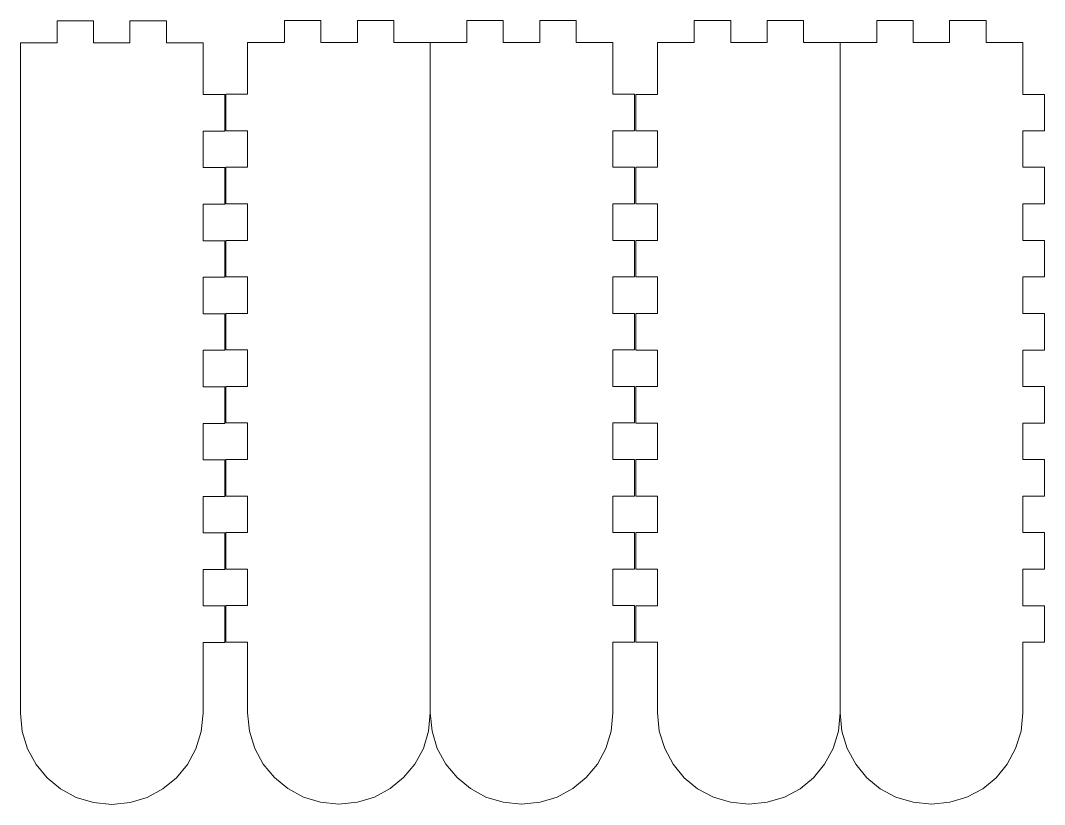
# Model space of a CAD drawing. Header units: millimetres. Extents: x -2181 to -135, y -809 to 517.
# Drawn here: x -2039.4 to -1897.8, y 408.4 to 516.8 of the extents above; entities that cross this region are included whole.
import ezdxf

# ---------------------------------------------------------------- set-up
doc = ezdxf.new("R2010")
doc.units = ezdxf.units.MM
doc.header["$MEASUREMENT"] = 0
doc.layers.add('layer 1', color=7, linetype='Continuous')

msp = doc.modelspace()

# ---------------------------------------------------------------- linework, layer by layer
at = {"layer": 'layer 1', "color": 250, "lineweight": 18}
for points, knots in [([(-2039.3753, 513.7068), (-2039.3753, 513.7068), (-2034.3252, 513.7068), (-2034.3252, 513.7068), (-2034.3252, 513.7068), (-2034.3252, 513.7068), (-2034.3252, 516.7568), (-2034.3252, 516.7568), (-2034.3252, 516.7568), (-2034.3252, 516.7568), (-2029.3004, 516.7568), (-2029.3004, 516.7568), (-2029.3004, 516.7568), (-2029.3004, 516.7568), (-2029.3004, 513.7068), (-2029.3004, 513.7068), (-2029.3004, 513.7068), (-2029.3004, 513.7068), (-2024.2504, 513.7068), (-2024.2504, 513.7068), (-2024.2504, 513.7068), (-2024.2504, 513.7068), (-2024.2504, 516.7568), (-2024.2504, 516.7568), (-2024.2504, 516.7568), (-2024.2504, 516.7568), (-2019.2004, 516.7568), (-2019.2004, 516.7568), (-2019.2004, 516.7568), (-2019.2004, 516.7568), (-2019.2004, 513.7068), (-2019.2004, 513.7068), (-2019.2004, 513.7068), (-2019.2004, 513.7068), (-2014.1254, 513.7068), (-2014.1254, 513.7068), (-2014.1254, 513.7068), (-2014.1254, 513.7068), (-2014.1254, 506.5568), (-2014.1254, 506.5568), (-2014.1254, 506.5568), (-2014.1254, 506.5568), (-2011.1253, 506.5568), (-2011.1253, 506.5568), (-2011.1253, 506.5568), (-2011.1253, 506.5568), (-2011.1253, 501.5069), (-2011.1253, 501.5069), (-2011.1253, 501.5069), (-2011.1253, 501.5069), (-2014.1254, 501.5069), (-2014.1254, 501.5069), (-2014.1254, 501.5069), (-2014.1254, 501.5069), (-2014.1254, 496.4819), (-2014.1254, 496.4819), (-2014.1254, 496.4819), (-2014.1254, 496.4819), (-2011.1253, 496.4819), (-2011.1253, 496.4819), (-2011.1253, 496.4819), (-2011.1253, 496.4819), (-2011.1253, 491.4068), (-2011.1253, 491.4068), (-2011.1253, 491.4068), (-2011.1253, 491.4068), (-2014.1254, 491.4068), (-2014.1254, 491.4068), (-2014.1254, 491.4068), (-2014.1254, 491.4068), (-2014.1254, 486.3569), (-2014.1254, 486.3569), (-2014.1254, 486.3569), (-2014.1254, 486.3569), (-2011.1253, 486.3569), (-2011.1253, 486.3569), (-2011.1253, 486.3569), (-2011.1253, 486.3569), (-2011.1253, 481.3068), (-2011.1253, 481.3068), (-2011.1253, 481.3068), (-2011.1253, 481.3068), (-2014.1254, 481.3068), (-2014.1254, 481.3068), (-2014.1254, 481.3068), (-2014.1254, 481.3068), (-2014.1254, 476.2569), (-2014.1254, 476.2569), (-2014.1254, 476.2569), (-2014.1254, 476.2569), (-2011.1253, 476.2569), (-2011.1253, 476.2569), (-2011.1253, 476.2569), (-2011.1253, 476.2569), (-2011.1253, 471.2069), (-2011.1253, 471.2069), (-2011.1253, 471.2069), (-2011.1253, 471.2069), (-2014.1254, 471.2069), (-2014.1254, 471.2069), (-2014.1254, 471.2069), (-2014.1254, 471.2069), (-2014.1254, 466.1568), (-2014.1254, 466.1568), (-2014.1254, 466.1568), (-2014.1254, 466.1568), (-2011.1253, 466.1568), (-2011.1253, 466.1568), (-2011.1253, 466.1568), (-2011.1253, 466.1568), (-2011.1253, 461.1069), (-2011.1253, 461.1069), (-2011.1253, 461.1069), (-2011.1253, 461.1069), (-2014.1254, 461.1069), (-2014.1254, 461.1069), (-2014.1254, 461.1069), (-2014.1254, 461.1069), (-2014.1254, 456.0568), (-2014.1254, 456.0568), (-2014.1254, 456.0568), (-2014.1254, 456.0568), (-2011.1253, 456.0568), (-2011.1253, 456.0568), (-2011.1253, 456.0568), (-2011.1253, 456.0568), (-2011.1253, 451.0069), (-2011.1253, 451.0069), (-2011.1253, 451.0069), (-2011.1253, 451.0069), (-2014.1254, 451.0069), (-2014.1254, 451.0069), (-2014.1254, 451.0069), (-2014.1254, 451.0069), (-2014.1254, 445.9569), (-2014.1254, 445.9569), (-2014.1254, 445.9569), (-2014.1254, 445.9569), (-2011.1253, 445.9569), (-2011.1253, 445.9569), (-2011.1253, 445.9569), (-2011.1253, 445.9569), (-2011.1253, 440.9068), (-2011.1253, 440.9068), (-2011.1253, 440.9068), (-2011.1253, 440.9068), (-2014.1254, 440.9068), (-2014.1254, 440.9068), (-2014.1254, 440.9068), (-2014.1254, 440.9068), (-2014.1254, 435.8569), (-2014.1254, 435.8569), (-2014.1254, 435.8569), (-2014.1254, 435.8569), (-2011.1253, 435.8569), (-2011.1253, 435.8569), (-2011.1253, 435.8569), (-2011.1253, 435.8569), (-2011.1253, 430.8068), (-2011.1253, 430.8068), (-2011.1253, 430.8068), (-2011.1253, 430.8068), (-2014.1254, 430.8068), (-2014.1254, 430.8068), (-2014.1254, 430.8068), (-2014.1254, 430.8068), (-2014.1254, 421.0319), (-2014.1254, 421.0319), (-2014.1254, 421.0319), (-2014.1254, 421.0319), (-2014.3752, 418.5069), (-2014.3752, 418.5069), (-2014.3752, 418.5069), (-2014.3752, 418.5069), (-2015.1254, 416.1068), (-2015.1254, 416.1068), (-2015.1254, 416.1068), (-2015.1254, 416.1068), (-2016.2754, 413.9568), (-2016.2754, 413.9568), (-2016.2754, 413.9568), (-2016.2754, 413.9568), (-2017.8254, 412.0819), (-2017.8254, 412.0819), (-2017.8254, 412.0819), (-2017.8254, 412.0819), (-2019.6754, 410.5568), (-2019.6754, 410.5568), (-2019.6754, 410.5568), (-2019.6754, 410.5568), (-2021.8504, 409.3818), (-2021.8504, 409.3818), (-2021.8504, 409.3818), (-2021.8504, 409.3818), (-2024.2002, 408.6819), (-2024.2002, 408.6819), (-2024.2002, 408.6819), (-2024.2002, 408.6819), (-2026.7504, 408.4069), (-2026.7504, 408.4069), (-2026.7504, 408.4069), (-2026.7504, 408.4069), (-2029.3004, 408.6819), (-2029.3004, 408.6819), (-2029.3004, 408.6819), (-2029.3004, 408.6819), (-2031.6754, 409.3818), (-2031.6754, 409.3818), (-2031.6754, 409.3818), (-2031.6754, 409.3818), (-2033.8253, 410.5568), (-2033.8253, 410.5568), (-2033.8253, 410.5568), (-2033.8253, 410.5568), (-2035.6754, 412.0819), (-2035.6754, 412.0819), (-2035.6754, 412.0819), (-2035.6754, 412.0819), (-2037.2254, 413.9568), (-2037.2254, 413.9568), (-2037.2254, 413.9568), (-2037.2254, 413.9568), (-2038.4254, 416.1068), (-2038.4254, 416.1068), (-2038.4254, 416.1068), (-2038.4254, 416.1068), (-2039.1254, 418.5069), (-2039.1254, 418.5069), (-2039.1254, 418.5069), (-2039.1254, 418.5069), (-2039.3753, 421.0319), (-2039.3753, 421.0319), (-2039.3753, 421.0319), (-2039.3753, 421.0319), (-2039.3753, 513.7068), (-2039.3753, 513.7068)], [0, 0, 0, 0, 0.01666667, 0.01666667, 0.01666667, 0.01666667, 0.03333333, 0.03333333, 0.03333333, 0.03333333, 0.05, 0.05, 0.05, 0.05, 0.06666667, 0.06666667, 0.06666667, 0.06666667, 0.08333333, 0.08333333, 0.08333333, 0.08333333, 0.1, 0.1, 0.1, 0.1, 0.11666667, 0.11666667, 0.11666667, 0.11666667, 0.13333333, 0.13333333, 0.13333333, 0.13333333, 0.15, 0.15, 0.15, 0.15, 0.16666667, 0.16666667, 0.16666667, 0.16666667, 0.18333333, 0.18333333, 0.18333333, 0.18333333, 0.2, 0.2, 0.2, 0.2, 0.21666667, 0.21666667, 0.21666667, 0.21666667, 0.23333333, 0.23333333, 0.23333333, 0.23333333, 0.25, 0.25, 0.25, 0.25, 0.26666667, 0.26666667, 0.26666667, 0.26666667, 0.28333333, 0.28333333, 0.28333333, 0.28333333, 0.3, 0.3, 0.3, 0.3, 0.31666667, 0.31666667, 0.31666667, 0.31666667, 0.33333333, 0.33333333, 0.33333333, 0.33333333, 0.35, 0.35, 0.35, 0.35, 0.36666667, 0.36666667, 0.36666667, 0.36666667, 0.38333333, 0.38333333, 0.38333333, 0.38333333, 0.4, 0.4, 0.4, 0.4, 0.41666667, 0.41666667, 0.41666667, 0.41666667, 0.43333333, 0.43333333, 0.43333333, 0.43333333, 0.45, 0.45, 0.45, 0.45, 0.46666667, 0.46666667, 0.46666667, 0.46666667, 0.48333333, 0.48333333, 0.48333333, 0.48333333, 0.5, 0.5, 0.5, 0.5, 0.51666667, 0.51666667, 0.51666667, 0.51666667, 0.53333333, 0.53333333, 0.53333333, 0.53333333, 0.55, 0.55, 0.55, 0.55, 0.56666667, 0.56666667, 0.56666667, 0.56666667, 0.58333333, 0.58333333, 0.58333333, 0.58333333, 0.6, 0.6, 0.6, 0.6, 0.61666667, 0.61666667, 0.61666667, 0.61666667, 0.63333333, 0.63333333, 0.63333333, 0.63333333, 0.65, 0.65, 0.65, 0.65, 0.66666667, 0.66666667, 0.66666667, 0.66666667, 0.68333333, 0.68333333, 0.68333333, 0.68333333, 0.7, 0.7, 0.7, 0.7, 0.71666667, 0.71666667, 0.71666667, 0.71666667, 0.73333333, 0.73333333, 0.73333333, 0.73333333, 0.75, 0.75, 0.75, 0.75, 0.76666667, 0.76666667, 0.76666667, 0.76666667, 0.78333333, 0.78333333, 0.78333333, 0.78333333, 0.8, 0.8, 0.8, 0.8, 0.81666667, 0.81666667, 0.81666667, 0.81666667, 0.83333333, 0.83333333, 0.83333333, 0.83333333, 0.85, 0.85, 0.85, 0.85, 0.86666667, 0.86666667, 0.86666667, 0.86666667, 0.88333333, 0.88333333, 0.88333333, 0.88333333, 0.9, 0.9, 0.9, 0.9, 0.91666667, 0.91666667, 0.91666667, 0.91666667, 0.93333333, 0.93333333, 0.93333333, 0.93333333, 0.95, 0.95, 0.95, 0.95, 0.96666667, 0.96666667, 0.96666667, 0.96666667, 1, 1, 1, 1]), ([(-1982.7263, 513.7565), (-1982.7263, 513.7565), (-1987.7764, 513.7565), (-1987.7764, 513.7565), (-1987.7764, 513.7565), (-1987.7764, 513.7565), (-1987.7764, 516.8066), (-1987.7764, 516.8066), (-1987.7764, 516.8066), (-1987.7764, 516.8066), (-1992.8013, 516.8066), (-1992.8013, 516.8066), (-1992.8013, 516.8066), (-1992.8013, 516.8066), (-1992.8013, 513.7565), (-1992.8013, 513.7565), (-1992.8013, 513.7565), (-1992.8013, 513.7565), (-1997.8512, 513.7565), (-1997.8512, 513.7565), (-1997.8512, 513.7565), (-1997.8512, 513.7565), (-1997.8512, 516.8066), (-1997.8512, 516.8066), (-1997.8512, 516.8066), (-1997.8512, 516.8066), (-2002.9013, 516.8066), (-2002.9013, 516.8066), (-2002.9013, 516.8066), (-2002.9013, 516.8066), (-2002.9013, 513.7565), (-2002.9013, 513.7565), (-2002.9013, 513.7565), (-2002.9013, 513.7565), (-2007.9762, 513.7565), (-2007.9762, 513.7565), (-2007.9762, 513.7565), (-2007.9762, 513.7565), (-2007.9762, 506.6065), (-2007.9762, 506.6065), (-2007.9762, 506.6065), (-2007.9762, 506.6065), (-2010.9763, 506.6065), (-2010.9763, 506.6065), (-2010.9763, 506.6065), (-2010.9763, 506.6065), (-2010.9763, 501.5566), (-2010.9763, 501.5566), (-2010.9763, 501.5566), (-2010.9763, 501.5566), (-2007.9762, 501.5566), (-2007.9762, 501.5566), (-2007.9762, 501.5566), (-2007.9762, 501.5566), (-2007.9762, 496.5316), (-2007.9762, 496.5316), (-2007.9762, 496.5316), (-2007.9762, 496.5316), (-2010.9763, 496.5316), (-2010.9763, 496.5316), (-2010.9763, 496.5316), (-2010.9763, 496.5316), (-2010.9763, 491.4565), (-2010.9763, 491.4565), (-2010.9763, 491.4565), (-2010.9763, 491.4565), (-2007.9762, 491.4565), (-2007.9762, 491.4565), (-2007.9762, 491.4565), (-2007.9762, 491.4565), (-2007.9762, 486.4066), (-2007.9762, 486.4066), (-2007.9762, 486.4066), (-2007.9762, 486.4066), (-2010.9763, 486.4066), (-2010.9763, 486.4066), (-2010.9763, 486.4066), (-2010.9763, 486.4066), (-2010.9763, 481.3565), (-2010.9763, 481.3565), (-2010.9763, 481.3565), (-2010.9763, 481.3565), (-2007.9762, 481.3565), (-2007.9762, 481.3565), (-2007.9762, 481.3565), (-2007.9762, 481.3565), (-2007.9762, 476.3066), (-2007.9762, 476.3066), (-2007.9762, 476.3066), (-2007.9762, 476.3066), (-2010.9763, 476.3066), (-2010.9763, 476.3066), (-2010.9763, 476.3066), (-2010.9763, 476.3066), (-2010.9763, 471.2566), (-2010.9763, 471.2566), (-2010.9763, 471.2566), (-2010.9763, 471.2566), (-2007.9762, 471.2566), (-2007.9762, 471.2566), (-2007.9762, 471.2566), (-2007.9762, 471.2566), (-2007.9762, 466.2065), (-2007.9762, 466.2065), (-2007.9762, 466.2065), (-2007.9762, 466.2065), (-2010.9763, 466.2065), (-2010.9763, 466.2065), (-2010.9763, 466.2065), (-2010.9763, 466.2065), (-2010.9763, 461.1566), (-2010.9763, 461.1566), (-2010.9763, 461.1566), (-2010.9763, 461.1566), (-2007.9762, 461.1566), (-2007.9762, 461.1566), (-2007.9762, 461.1566), (-2007.9762, 461.1566), (-2007.9762, 456.1066), (-2007.9762, 456.1066), (-2007.9762, 456.1066), (-2007.9762, 456.1066), (-2010.9763, 456.1066), (-2010.9763, 456.1066), (-2010.9763, 456.1066), (-2010.9763, 456.1066), (-2010.9763, 451.0566), (-2010.9763, 451.0566), (-2010.9763, 451.0566), (-2010.9763, 451.0566), (-2007.9762, 451.0566), (-2007.9762, 451.0566), (-2007.9762, 451.0566), (-2007.9762, 451.0566), (-2007.9762, 446.0066), (-2007.9762, 446.0066), (-2007.9762, 446.0066), (-2007.9762, 446.0066), (-2010.9763, 446.0066), (-2010.9763, 446.0066), (-2010.9763, 446.0066), (-2010.9763, 446.0066), (-2010.9763, 440.9565), (-2010.9763, 440.9565), (-2010.9763, 440.9565), (-2010.9763, 440.9565), (-2007.9762, 440.9565), (-2007.9762, 440.9565), (-2007.9762, 440.9565), (-2007.9762, 440.9565), (-2007.9762, 435.9066), (-2007.9762, 435.9066), (-2007.9762, 435.9066), (-2007.9762, 435.9066), (-2010.9763, 435.9066), (-2010.9763, 435.9066), (-2010.9763, 435.9066), (-2010.9763, 435.9066), (-2010.9763, 430.8566), (-2010.9763, 430.8566), (-2010.9763, 430.8566), (-2010.9763, 430.8566), (-2007.9762, 430.8566), (-2007.9762, 430.8566), (-2007.9762, 430.8566), (-2007.9762, 430.8566), (-2007.9762, 421.0816), (-2007.9762, 421.0816), (-2007.9762, 421.0816), (-2007.9762, 421.0816), (-2007.7264, 418.5566), (-2007.7264, 418.5566), (-2007.7264, 418.5566), (-2007.7264, 418.5566), (-2006.9763, 416.1565), (-2006.9763, 416.1565), (-2006.9763, 416.1565), (-2006.9763, 416.1565), (-2005.8262, 414.0065), (-2005.8262, 414.0065), (-2005.8262, 414.0065), (-2005.8262, 414.0065), (-2004.2762, 412.1316), (-2004.2762, 412.1316), (-2004.2762, 412.1316), (-2004.2762, 412.1316), (-2002.4262, 410.6065), (-2002.4262, 410.6065), (-2002.4262, 410.6065), (-2002.4262, 410.6065), (-2000.2513, 409.4315), (-2000.2513, 409.4315), (-2000.2513, 409.4315), (-2000.2513, 409.4315), (-1997.9014, 408.7316), (-1997.9014, 408.7316), (-1997.9014, 408.7316), (-1997.9014, 408.7316), (-1995.3512, 408.4566), (-1995.3512, 408.4566), (-1995.3512, 408.4566), (-1995.3512, 408.4566), (-1992.8013, 408.7316), (-1992.8013, 408.7316), (-1992.8013, 408.7316), (-1992.8013, 408.7316), (-1990.4263, 409.4315), (-1990.4263, 409.4315), (-1990.4263, 409.4315), (-1990.4263, 409.4315), (-1988.2764, 410.6065), (-1988.2764, 410.6065), (-1988.2764, 410.6065), (-1988.2764, 410.6065), (-1986.4262, 412.1316), (-1986.4262, 412.1316), (-1986.4262, 412.1316), (-1986.4262, 412.1316), (-1984.8762, 414.0065), (-1984.8762, 414.0065), (-1984.8762, 414.0065), (-1984.8762, 414.0065), (-1983.6762, 416.1565), (-1983.6762, 416.1565), (-1983.6762, 416.1565), (-1983.6762, 416.1565), (-1982.9763, 418.5566), (-1982.9763, 418.5566), (-1982.9763, 418.5566), (-1982.9763, 418.5566), (-1982.7263, 421.0816), (-1982.7263, 421.0816)], [0, 0, 0, 0, 0.01694915, 0.01694915, 0.01694915, 0.01694915, 0.03389831, 0.03389831, 0.03389831, 0.03389831, 0.05084746, 0.05084746, 0.05084746, 0.05084746, 0.06779661, 0.06779661, 0.06779661, 0.06779661, 0.08474576, 0.08474576, 0.08474576, 0.08474576, 0.10169492, 0.10169492, 0.10169492, 0.10169492, 0.11864407, 0.11864407, 0.11864407, 0.11864407, 0.13559322, 0.13559322, 0.13559322, 0.13559322, 0.15254237, 0.15254237, 0.15254237, 0.15254237, 0.16949153, 0.16949153, 0.16949153, 0.16949153, 0.18644068, 0.18644068, 0.18644068, 0.18644068, 0.20338983, 0.20338983, 0.20338983, 0.20338983, 0.22033898, 0.22033898, 0.22033898, 0.22033898, 0.23728814, 0.23728814, 0.23728814, 0.23728814, 0.25423729, 0.25423729, 0.25423729, 0.25423729, 0.27118644, 0.27118644, 0.27118644, 0.27118644, 0.28813559, 0.28813559, 0.28813559, 0.28813559, 0.30508475, 0.30508475, 0.30508475, 0.30508475, 0.3220339, 0.3220339, 0.3220339, 0.3220339, 0.33898305, 0.33898305, 0.33898305, 0.33898305, 0.3559322, 0.3559322, 0.3559322, 0.3559322, 0.37288136, 0.37288136, 0.37288136, 0.37288136, 0.38983051, 0.38983051, 0.38983051, 0.38983051, 0.40677966, 0.40677966, 0.40677966, 0.40677966, 0.42372881, 0.42372881, 0.42372881, 0.42372881, 0.44067797, 0.44067797, 0.44067797, 0.44067797, 0.45762712, 0.45762712, 0.45762712, 0.45762712, 0.47457627, 0.47457627, 0.47457627, 0.47457627, 0.49152542, 0.49152542, 0.49152542, 0.49152542, 0.50847458, 0.50847458, 0.50847458, 0.50847458, 0.52542373, 0.52542373, 0.52542373, 0.52542373, 0.54237288, 0.54237288, 0.54237288, 0.54237288, 0.55932203, 0.55932203, 0.55932203, 0.55932203, 0.57627119, 0.57627119, 0.57627119, 0.57627119, 0.59322034, 0.59322034, 0.59322034, 0.59322034, 0.61016949, 0.61016949, 0.61016949, 0.61016949, 0.62711864, 0.62711864, 0.62711864, 0.62711864, 0.6440678, 0.6440678, 0.6440678, 0.6440678, 0.66101695, 0.66101695, 0.66101695, 0.66101695, 0.6779661, 0.6779661, 0.6779661, 0.6779661, 0.69491525, 0.69491525, 0.69491525, 0.69491525, 0.71186441, 0.71186441, 0.71186441, 0.71186441, 0.72881356, 0.72881356, 0.72881356, 0.72881356, 0.74576271, 0.74576271, 0.74576271, 0.74576271, 0.76271186, 0.76271186, 0.76271186, 0.76271186, 0.77966102, 0.77966102, 0.77966102, 0.77966102, 0.79661017, 0.79661017, 0.79661017, 0.79661017, 0.81355932, 0.81355932, 0.81355932, 0.81355932, 0.83050847, 0.83050847, 0.83050847, 0.83050847, 0.84745763, 0.84745763, 0.84745763, 0.84745763, 0.86440678, 0.86440678, 0.86440678, 0.86440678, 0.88135593, 0.88135593, 0.88135593, 0.88135593, 0.89830508, 0.89830508, 0.89830508, 0.89830508, 0.91525424, 0.91525424, 0.91525424, 0.91525424, 0.93220339, 0.93220339, 0.93220339, 0.93220339, 0.94915254, 0.94915254, 0.94915254, 0.94915254, 0.96610169, 0.96610169, 0.96610169, 0.96610169, 1, 1, 1, 1]), ([(-1982.7263, 513.7565), (-1982.7263, 513.7565), (-1977.6763, 513.7565), (-1977.6763, 513.7565), (-1977.6763, 513.7565), (-1977.6763, 513.7565), (-1977.6763, 516.8066), (-1977.6763, 516.8066), (-1977.6763, 516.8066), (-1977.6763, 516.8066), (-1972.6514, 516.8066), (-1972.6514, 516.8066), (-1972.6514, 516.8066), (-1972.6514, 516.8066), (-1972.6514, 513.7565), (-1972.6514, 513.7565), (-1972.6514, 513.7565), (-1972.6514, 513.7565), (-1967.6014, 513.7565), (-1967.6014, 513.7565), (-1967.6014, 513.7565), (-1967.6014, 513.7565), (-1967.6014, 516.8066), (-1967.6014, 516.8066), (-1967.6014, 516.8066), (-1967.6014, 516.8066), (-1962.5514, 516.8066), (-1962.5514, 516.8066), (-1962.5514, 516.8066), (-1962.5514, 516.8066), (-1962.5514, 513.7565), (-1962.5514, 513.7565), (-1962.5514, 513.7565), (-1962.5514, 513.7565), (-1957.4764, 513.7565), (-1957.4764, 513.7565), (-1957.4764, 513.7565), (-1957.4764, 513.7565), (-1957.4764, 506.6065), (-1957.4764, 506.6065), (-1957.4764, 506.6065), (-1957.4764, 506.6065), (-1954.4764, 506.6065), (-1954.4764, 506.6065), (-1954.4764, 506.6065), (-1954.4764, 506.6065), (-1954.4764, 501.5566), (-1954.4764, 501.5566), (-1954.4764, 501.5566), (-1954.4764, 501.5566), (-1957.4764, 501.5566), (-1957.4764, 501.5566), (-1957.4764, 501.5566), (-1957.4764, 501.5566), (-1957.4764, 496.5316), (-1957.4764, 496.5316), (-1957.4764, 496.5316), (-1957.4764, 496.5316), (-1954.4764, 496.5316), (-1954.4764, 496.5316), (-1954.4764, 496.5316), (-1954.4764, 496.5316), (-1954.4764, 491.4565), (-1954.4764, 491.4565), (-1954.4764, 491.4565), (-1954.4764, 491.4565), (-1957.4764, 491.4565), (-1957.4764, 491.4565), (-1957.4764, 491.4565), (-1957.4764, 491.4565), (-1957.4764, 486.4066), (-1957.4764, 486.4066), (-1957.4764, 486.4066), (-1957.4764, 486.4066), (-1954.4764, 486.4066), (-1954.4764, 486.4066), (-1954.4764, 486.4066), (-1954.4764, 486.4066), (-1954.4764, 481.3565), (-1954.4764, 481.3565), (-1954.4764, 481.3565), (-1954.4764, 481.3565), (-1957.4764, 481.3565), (-1957.4764, 481.3565), (-1957.4764, 481.3565), (-1957.4764, 481.3565), (-1957.4764, 476.3066), (-1957.4764, 476.3066), (-1957.4764, 476.3066), (-1957.4764, 476.3066), (-1954.4764, 476.3066), (-1954.4764, 476.3066), (-1954.4764, 476.3066), (-1954.4764, 476.3066), (-1954.4764, 471.2566), (-1954.4764, 471.2566), (-1954.4764, 471.2566), (-1954.4764, 471.2566), (-1957.4764, 471.2566), (-1957.4764, 471.2566), (-1957.4764, 471.2566), (-1957.4764, 471.2566), (-1957.4764, 466.2065), (-1957.4764, 466.2065), (-1957.4764, 466.2065), (-1957.4764, 466.2065), (-1954.4764, 466.2065), (-1954.4764, 466.2065), (-1954.4764, 466.2065), (-1954.4764, 466.2065), (-1954.4764, 461.1566), (-1954.4764, 461.1566), (-1954.4764, 461.1566), (-1954.4764, 461.1566), (-1957.4764, 461.1566), (-1957.4764, 461.1566), (-1957.4764, 461.1566), (-1957.4764, 461.1566), (-1957.4764, 456.1066), (-1957.4764, 456.1066), (-1957.4764, 456.1066), (-1957.4764, 456.1066), (-1954.4764, 456.1066), (-1954.4764, 456.1066), (-1954.4764, 456.1066), (-1954.4764, 456.1066), (-1954.4764, 451.0566), (-1954.4764, 451.0566), (-1954.4764, 451.0566), (-1954.4764, 451.0566), (-1957.4764, 451.0566), (-1957.4764, 451.0566), (-1957.4764, 451.0566), (-1957.4764, 451.0566), (-1957.4764, 446.0066), (-1957.4764, 446.0066), (-1957.4764, 446.0066), (-1957.4764, 446.0066), (-1954.4764, 446.0066), (-1954.4764, 446.0066), (-1954.4764, 446.0066), (-1954.4764, 446.0066), (-1954.4764, 440.9565), (-1954.4764, 440.9565), (-1954.4764, 440.9565), (-1954.4764, 440.9565), (-1957.4764, 440.9565), (-1957.4764, 440.9565), (-1957.4764, 440.9565), (-1957.4764, 440.9565), (-1957.4764, 435.9066), (-1957.4764, 435.9066), (-1957.4764, 435.9066), (-1957.4764, 435.9066), (-1954.4764, 435.9066), (-1954.4764, 435.9066), (-1954.4764, 435.9066), (-1954.4764, 435.9066), (-1954.4764, 430.8566), (-1954.4764, 430.8566), (-1954.4764, 430.8566), (-1954.4764, 430.8566), (-1957.4764, 430.8566), (-1957.4764, 430.8566), (-1957.4764, 430.8566), (-1957.4764, 430.8566), (-1957.4764, 421.0816), (-1957.4764, 421.0816), (-1957.4764, 421.0816), (-1957.4764, 421.0816), (-1957.7263, 418.5566), (-1957.7263, 418.5566), (-1957.7263, 418.5566), (-1957.7263, 418.5566), (-1958.4764, 416.1565), (-1958.4764, 416.1565), (-1958.4764, 416.1565), (-1958.4764, 416.1565), (-1959.6264, 414.0065), (-1959.6264, 414.0065), (-1959.6264, 414.0065), (-1959.6264, 414.0065), (-1961.1764, 412.1316), (-1961.1764, 412.1316), (-1961.1764, 412.1316), (-1961.1764, 412.1316), (-1963.0264, 410.6065), (-1963.0264, 410.6065), (-1963.0264, 410.6065), (-1963.0264, 410.6065), (-1965.2014, 409.4315), (-1965.2014, 409.4315), (-1965.2014, 409.4315), (-1965.2014, 409.4315), (-1967.5513, 408.7316), (-1967.5513, 408.7316), (-1967.5513, 408.7316), (-1967.5513, 408.7316), (-1970.1014, 408.4566), (-1970.1014, 408.4566), (-1970.1014, 408.4566), (-1970.1014, 408.4566), (-1972.6514, 408.7316), (-1972.6514, 408.7316), (-1972.6514, 408.7316), (-1972.6514, 408.7316), (-1975.0264, 409.4315), (-1975.0264, 409.4315), (-1975.0264, 409.4315), (-1975.0264, 409.4315), (-1977.1763, 410.6065), (-1977.1763, 410.6065), (-1977.1763, 410.6065), (-1977.1763, 410.6065), (-1979.0264, 412.1316), (-1979.0264, 412.1316), (-1979.0264, 412.1316), (-1979.0264, 412.1316), (-1980.5764, 414.0065), (-1980.5764, 414.0065), (-1980.5764, 414.0065), (-1980.5764, 414.0065), (-1981.7764, 416.1565), (-1981.7764, 416.1565), (-1981.7764, 416.1565), (-1981.7764, 416.1565), (-1982.4764, 418.5566), (-1982.4764, 418.5566), (-1982.4764, 418.5566), (-1982.4764, 418.5566), (-1982.7263, 421.0816), (-1982.7263, 421.0816), (-1982.7263, 421.0816), (-1982.7263, 421.0816), (-1982.7263, 513.7565), (-1982.7263, 513.7565)], [0, 0, 0, 0, 0.01666667, 0.01666667, 0.01666667, 0.01666667, 0.03333333, 0.03333333, 0.03333333, 0.03333333, 0.05, 0.05, 0.05, 0.05, 0.06666667, 0.06666667, 0.06666667, 0.06666667, 0.08333333, 0.08333333, 0.08333333, 0.08333333, 0.1, 0.1, 0.1, 0.1, 0.11666667, 0.11666667, 0.11666667, 0.11666667, 0.13333333, 0.13333333, 0.13333333, 0.13333333, 0.15, 0.15, 0.15, 0.15, 0.16666667, 0.16666667, 0.16666667, 0.16666667, 0.18333333, 0.18333333, 0.18333333, 0.18333333, 0.2, 0.2, 0.2, 0.2, 0.21666667, 0.21666667, 0.21666667, 0.21666667, 0.23333333, 0.23333333, 0.23333333, 0.23333333, 0.25, 0.25, 0.25, 0.25, 0.26666667, 0.26666667, 0.26666667, 0.26666667, 0.28333333, 0.28333333, 0.28333333, 0.28333333, 0.3, 0.3, 0.3, 0.3, 0.31666667, 0.31666667, 0.31666667, 0.31666667, 0.33333333, 0.33333333, 0.33333333, 0.33333333, 0.35, 0.35, 0.35, 0.35, 0.36666667, 0.36666667, 0.36666667, 0.36666667, 0.38333333, 0.38333333, 0.38333333, 0.38333333, 0.4, 0.4, 0.4, 0.4, 0.41666667, 0.41666667, 0.41666667, 0.41666667, 0.43333333, 0.43333333, 0.43333333, 0.43333333, 0.45, 0.45, 0.45, 0.45, 0.46666667, 0.46666667, 0.46666667, 0.46666667, 0.48333333, 0.48333333, 0.48333333, 0.48333333, 0.5, 0.5, 0.5, 0.5, 0.51666667, 0.51666667, 0.51666667, 0.51666667, 0.53333333, 0.53333333, 0.53333333, 0.53333333, 0.55, 0.55, 0.55, 0.55, 0.56666667, 0.56666667, 0.56666667, 0.56666667, 0.58333333, 0.58333333, 0.58333333, 0.58333333, 0.6, 0.6, 0.6, 0.6, 0.61666667, 0.61666667, 0.61666667, 0.61666667, 0.63333333, 0.63333333, 0.63333333, 0.63333333, 0.65, 0.65, 0.65, 0.65, 0.66666667, 0.66666667, 0.66666667, 0.66666667, 0.68333333, 0.68333333, 0.68333333, 0.68333333, 0.7, 0.7, 0.7, 0.7, 0.71666667, 0.71666667, 0.71666667, 0.71666667, 0.73333333, 0.73333333, 0.73333333, 0.73333333, 0.75, 0.75, 0.75, 0.75, 0.76666667, 0.76666667, 0.76666667, 0.76666667, 0.78333333, 0.78333333, 0.78333333, 0.78333333, 0.8, 0.8, 0.8, 0.8, 0.81666667, 0.81666667, 0.81666667, 0.81666667, 0.83333333, 0.83333333, 0.83333333, 0.83333333, 0.85, 0.85, 0.85, 0.85, 0.86666667, 0.86666667, 0.86666667, 0.86666667, 0.88333333, 0.88333333, 0.88333333, 0.88333333, 0.9, 0.9, 0.9, 0.9, 0.91666667, 0.91666667, 0.91666667, 0.91666667, 0.93333333, 0.93333333, 0.93333333, 0.93333333, 0.95, 0.95, 0.95, 0.95, 0.96666667, 0.96666667, 0.96666667, 0.96666667, 1, 1, 1, 1]), ([(-1926.0676, 513.7441), (-1926.0676, 513.7441), (-1931.1176, 513.7441), (-1931.1176, 513.7441), (-1931.1176, 513.7441), (-1931.1176, 513.7441), (-1931.1176, 516.7941), (-1931.1176, 516.7941), (-1931.1176, 516.7941), (-1931.1176, 516.7941), (-1936.1425, 516.7941), (-1936.1425, 516.7941), (-1936.1425, 516.7941), (-1936.1425, 516.7941), (-1936.1425, 513.7441), (-1936.1425, 513.7441), (-1936.1425, 513.7441), (-1936.1425, 513.7441), (-1941.1924, 513.7441), (-1941.1924, 513.7441), (-1941.1924, 513.7441), (-1941.1924, 513.7441), (-1941.1924, 516.7941), (-1941.1924, 516.7941), (-1941.1924, 516.7941), (-1941.1924, 516.7941), (-1946.2425, 516.7941), (-1946.2425, 516.7941), (-1946.2425, 516.7941), (-1946.2425, 516.7941), (-1946.2425, 513.7441), (-1946.2425, 513.7441), (-1946.2425, 513.7441), (-1946.2425, 513.7441), (-1951.3174, 513.7441), (-1951.3174, 513.7441), (-1951.3174, 513.7441), (-1951.3174, 513.7441), (-1951.3174, 506.5941), (-1951.3174, 506.5941), (-1951.3174, 506.5941), (-1951.3174, 506.5941), (-1954.3175, 506.5941), (-1954.3175, 506.5941), (-1954.3175, 506.5941), (-1954.3175, 506.5941), (-1954.3175, 501.5442), (-1954.3175, 501.5442), (-1954.3175, 501.5442), (-1954.3175, 501.5442), (-1951.3174, 501.5442), (-1951.3174, 501.5442), (-1951.3174, 501.5442), (-1951.3174, 501.5442), (-1951.3174, 496.5191), (-1951.3174, 496.5191), (-1951.3174, 496.5191), (-1951.3174, 496.5191), (-1954.3175, 496.5191), (-1954.3175, 496.5191), (-1954.3175, 496.5191), (-1954.3175, 496.5191), (-1954.3175, 491.4441), (-1954.3175, 491.4441), (-1954.3175, 491.4441), (-1954.3175, 491.4441), (-1951.3174, 491.4441), (-1951.3174, 491.4441), (-1951.3174, 491.4441), (-1951.3174, 491.4441), (-1951.3174, 486.3941), (-1951.3174, 486.3941), (-1951.3174, 486.3941), (-1951.3174, 486.3941), (-1954.3175, 486.3941), (-1954.3175, 486.3941), (-1954.3175, 486.3941), (-1954.3175, 486.3941), (-1954.3175, 481.3441), (-1954.3175, 481.3441), (-1954.3175, 481.3441), (-1954.3175, 481.3441), (-1951.3174, 481.3441), (-1951.3174, 481.3441), (-1951.3174, 481.3441), (-1951.3174, 481.3441), (-1951.3174, 476.2942), (-1951.3174, 476.2942), (-1951.3174, 476.2942), (-1951.3174, 476.2942), (-1954.3175, 476.2942), (-1954.3175, 476.2942), (-1954.3175, 476.2942), (-1954.3175, 476.2942), (-1954.3175, 471.2441), (-1954.3175, 471.2441), (-1954.3175, 471.2441), (-1954.3175, 471.2441), (-1951.3174, 471.2441), (-1951.3174, 471.2441), (-1951.3174, 471.2441), (-1951.3174, 471.2441), (-1951.3174, 466.1941), (-1951.3174, 466.1941), (-1951.3174, 466.1941), (-1951.3174, 466.1941), (-1954.3175, 466.1941), (-1954.3175, 466.1941), (-1954.3175, 466.1941), (-1954.3175, 466.1941), (-1954.3175, 461.1441), (-1954.3175, 461.1441), (-1954.3175, 461.1441), (-1954.3175, 461.1441), (-1951.3174, 461.1441), (-1951.3174, 461.1441), (-1951.3174, 461.1441), (-1951.3174, 461.1441), (-1951.3174, 456.0941), (-1951.3174, 456.0941), (-1951.3174, 456.0941), (-1951.3174, 456.0941), (-1954.3175, 456.0941), (-1954.3175, 456.0941), (-1954.3175, 456.0941), (-1954.3175, 456.0941), (-1954.3175, 451.0442), (-1954.3175, 451.0442), (-1954.3175, 451.0442), (-1954.3175, 451.0442), (-1951.3174, 451.0442), (-1951.3174, 451.0442), (-1951.3174, 451.0442), (-1951.3174, 451.0442), (-1951.3174, 445.9941), (-1951.3174, 445.9941), (-1951.3174, 445.9941), (-1951.3174, 445.9941), (-1954.3175, 445.9941), (-1954.3175, 445.9941), (-1954.3175, 445.9941), (-1954.3175, 445.9941), (-1954.3175, 440.9441), (-1954.3175, 440.9441), (-1954.3175, 440.9441), (-1954.3175, 440.9441), (-1951.3174, 440.9441), (-1951.3174, 440.9441), (-1951.3174, 440.9441), (-1951.3174, 440.9441), (-1951.3174, 435.8941), (-1951.3174, 435.8941), (-1951.3174, 435.8941), (-1951.3174, 435.8941), (-1954.3175, 435.8941), (-1954.3175, 435.8941), (-1954.3175, 435.8941), (-1954.3175, 435.8941), (-1954.3175, 430.8441), (-1954.3175, 430.8441), (-1954.3175, 430.8441), (-1954.3175, 430.8441), (-1951.3174, 430.8441), (-1951.3174, 430.8441), (-1951.3174, 430.8441), (-1951.3174, 430.8441), (-1951.3174, 421.0692), (-1951.3174, 421.0692), (-1951.3174, 421.0692), (-1951.3174, 421.0692), (-1951.0676, 418.5441), (-1951.0676, 418.5441), (-1951.0676, 418.5441), (-1951.0676, 418.5441), (-1950.3175, 416.1441), (-1950.3175, 416.1441), (-1950.3175, 416.1441), (-1950.3175, 416.1441), (-1949.1674, 413.9941), (-1949.1674, 413.9941), (-1949.1674, 413.9941), (-1949.1674, 413.9941), (-1947.6174, 412.1191), (-1947.6174, 412.1191), (-1947.6174, 412.1191), (-1947.6174, 412.1191), (-1945.7674, 410.5941), (-1945.7674, 410.5941), (-1945.7674, 410.5941), (-1945.7674, 410.5941), (-1943.5925, 409.4191), (-1943.5925, 409.4191), (-1943.5925, 409.4191), (-1943.5925, 409.4191), (-1941.2426, 408.7191), (-1941.2426, 408.7191), (-1941.2426, 408.7191), (-1941.2426, 408.7191), (-1938.6925, 408.4442), (-1938.6925, 408.4442), (-1938.6925, 408.4442), (-1938.6925, 408.4442), (-1936.1425, 408.7191), (-1936.1425, 408.7191), (-1936.1425, 408.7191), (-1936.1425, 408.7191), (-1933.7675, 409.4191), (-1933.7675, 409.4191), (-1933.7675, 409.4191), (-1933.7675, 409.4191), (-1931.6176, 410.5941), (-1931.6176, 410.5941), (-1931.6176, 410.5941), (-1931.6176, 410.5941), (-1929.7675, 412.1191), (-1929.7675, 412.1191), (-1929.7675, 412.1191), (-1929.7675, 412.1191), (-1928.2175, 413.9941), (-1928.2175, 413.9941), (-1928.2175, 413.9941), (-1928.2175, 413.9941), (-1927.0174, 416.1441), (-1927.0174, 416.1441), (-1927.0174, 416.1441), (-1927.0174, 416.1441), (-1926.3175, 418.5441), (-1926.3175, 418.5441), (-1926.3175, 418.5441), (-1926.3175, 418.5441), (-1926.0676, 421.0692), (-1926.0676, 421.0692)], [0, 0, 0, 0, 0.01694915, 0.01694915, 0.01694915, 0.01694915, 0.03389831, 0.03389831, 0.03389831, 0.03389831, 0.05084746, 0.05084746, 0.05084746, 0.05084746, 0.06779661, 0.06779661, 0.06779661, 0.06779661, 0.08474576, 0.08474576, 0.08474576, 0.08474576, 0.10169492, 0.10169492, 0.10169492, 0.10169492, 0.11864407, 0.11864407, 0.11864407, 0.11864407, 0.13559322, 0.13559322, 0.13559322, 0.13559322, 0.15254237, 0.15254237, 0.15254237, 0.15254237, 0.16949153, 0.16949153, 0.16949153, 0.16949153, 0.18644068, 0.18644068, 0.18644068, 0.18644068, 0.20338983, 0.20338983, 0.20338983, 0.20338983, 0.22033898, 0.22033898, 0.22033898, 0.22033898, 0.23728814, 0.23728814, 0.23728814, 0.23728814, 0.25423729, 0.25423729, 0.25423729, 0.25423729, 0.27118644, 0.27118644, 0.27118644, 0.27118644, 0.28813559, 0.28813559, 0.28813559, 0.28813559, 0.30508475, 0.30508475, 0.30508475, 0.30508475, 0.3220339, 0.3220339, 0.3220339, 0.3220339, 0.33898305, 0.33898305, 0.33898305, 0.33898305, 0.3559322, 0.3559322, 0.3559322, 0.3559322, 0.37288136, 0.37288136, 0.37288136, 0.37288136, 0.38983051, 0.38983051, 0.38983051, 0.38983051, 0.40677966, 0.40677966, 0.40677966, 0.40677966, 0.42372881, 0.42372881, 0.42372881, 0.42372881, 0.44067797, 0.44067797, 0.44067797, 0.44067797, 0.45762712, 0.45762712, 0.45762712, 0.45762712, 0.47457627, 0.47457627, 0.47457627, 0.47457627, 0.49152542, 0.49152542, 0.49152542, 0.49152542, 0.50847458, 0.50847458, 0.50847458, 0.50847458, 0.52542373, 0.52542373, 0.52542373, 0.52542373, 0.54237288, 0.54237288, 0.54237288, 0.54237288, 0.55932203, 0.55932203, 0.55932203, 0.55932203, 0.57627119, 0.57627119, 0.57627119, 0.57627119, 0.59322034, 0.59322034, 0.59322034, 0.59322034, 0.61016949, 0.61016949, 0.61016949, 0.61016949, 0.62711864, 0.62711864, 0.62711864, 0.62711864, 0.6440678, 0.6440678, 0.6440678, 0.6440678, 0.66101695, 0.66101695, 0.66101695, 0.66101695, 0.6779661, 0.6779661, 0.6779661, 0.6779661, 0.69491525, 0.69491525, 0.69491525, 0.69491525, 0.71186441, 0.71186441, 0.71186441, 0.71186441, 0.72881356, 0.72881356, 0.72881356, 0.72881356, 0.74576271, 0.74576271, 0.74576271, 0.74576271, 0.76271186, 0.76271186, 0.76271186, 0.76271186, 0.77966102, 0.77966102, 0.77966102, 0.77966102, 0.79661017, 0.79661017, 0.79661017, 0.79661017, 0.81355932, 0.81355932, 0.81355932, 0.81355932, 0.83050847, 0.83050847, 0.83050847, 0.83050847, 0.84745763, 0.84745763, 0.84745763, 0.84745763, 0.86440678, 0.86440678, 0.86440678, 0.86440678, 0.88135593, 0.88135593, 0.88135593, 0.88135593, 0.89830508, 0.89830508, 0.89830508, 0.89830508, 0.91525424, 0.91525424, 0.91525424, 0.91525424, 0.93220339, 0.93220339, 0.93220339, 0.93220339, 0.94915254, 0.94915254, 0.94915254, 0.94915254, 0.96610169, 0.96610169, 0.96610169, 0.96610169, 1, 1, 1, 1]), ([(-1926.0675, 513.7441), (-1926.0675, 513.7441), (-1921.0175, 513.7441), (-1921.0175, 513.7441), (-1921.0175, 513.7441), (-1921.0175, 513.7441), (-1921.0175, 516.7941), (-1921.0175, 516.7941), (-1921.0175, 516.7941), (-1921.0175, 516.7941), (-1915.9926, 516.7941), (-1915.9926, 516.7941), (-1915.9926, 516.7941), (-1915.9926, 516.7941), (-1915.9926, 513.7441), (-1915.9926, 513.7441), (-1915.9926, 513.7441), (-1915.9926, 513.7441), (-1910.9426, 513.7441), (-1910.9426, 513.7441), (-1910.9426, 513.7441), (-1910.9426, 513.7441), (-1910.9426, 516.7941), (-1910.9426, 516.7941), (-1910.9426, 516.7941), (-1910.9426, 516.7941), (-1905.8926, 516.7941), (-1905.8926, 516.7941), (-1905.8926, 516.7941), (-1905.8926, 516.7941), (-1905.8926, 513.7441), (-1905.8926, 513.7441), (-1905.8926, 513.7441), (-1905.8926, 513.7441), (-1900.8176, 513.7441), (-1900.8176, 513.7441), (-1900.8176, 513.7441), (-1900.8176, 513.7441), (-1900.8176, 506.5941), (-1900.8176, 506.5941), (-1900.8176, 506.5941), (-1900.8176, 506.5941), (-1897.8176, 506.5941), (-1897.8176, 506.5941), (-1897.8176, 506.5941), (-1897.8176, 506.5941), (-1897.8176, 501.5442), (-1897.8176, 501.5442), (-1897.8176, 501.5442), (-1897.8176, 501.5442), (-1900.8176, 501.5442), (-1900.8176, 501.5442), (-1900.8176, 501.5442), (-1900.8176, 501.5442), (-1900.8176, 496.5191), (-1900.8176, 496.5191), (-1900.8176, 496.5191), (-1900.8176, 496.5191), (-1897.8176, 496.5191), (-1897.8176, 496.5191), (-1897.8176, 496.5191), (-1897.8176, 496.5191), (-1897.8176, 491.4441), (-1897.8176, 491.4441), (-1897.8176, 491.4441), (-1897.8176, 491.4441), (-1900.8176, 491.4441), (-1900.8176, 491.4441), (-1900.8176, 491.4441), (-1900.8176, 491.4441), (-1900.8176, 486.3941), (-1900.8176, 486.3941), (-1900.8176, 486.3941), (-1900.8176, 486.3941), (-1897.8176, 486.3941), (-1897.8176, 486.3941), (-1897.8176, 486.3941), (-1897.8176, 486.3941), (-1897.8176, 481.3441), (-1897.8176, 481.3441), (-1897.8176, 481.3441), (-1897.8176, 481.3441), (-1900.8176, 481.3441), (-1900.8176, 481.3441), (-1900.8176, 481.3441), (-1900.8176, 481.3441), (-1900.8176, 476.2942), (-1900.8176, 476.2942), (-1900.8176, 476.2942), (-1900.8176, 476.2942), (-1897.8176, 476.2942), (-1897.8176, 476.2942), (-1897.8176, 476.2942), (-1897.8176, 476.2942), (-1897.8176, 471.2441), (-1897.8176, 471.2441), (-1897.8176, 471.2441), (-1897.8176, 471.2441), (-1900.8176, 471.2441), (-1900.8176, 471.2441), (-1900.8176, 471.2441), (-1900.8176, 471.2441), (-1900.8176, 466.1941), (-1900.8176, 466.1941), (-1900.8176, 466.1941), (-1900.8176, 466.1941), (-1897.8176, 466.1941), (-1897.8176, 466.1941), (-1897.8176, 466.1941), (-1897.8176, 466.1941), (-1897.8176, 461.1441), (-1897.8176, 461.1441), (-1897.8176, 461.1441), (-1897.8176, 461.1441), (-1900.8176, 461.1441), (-1900.8176, 461.1441), (-1900.8176, 461.1441), (-1900.8176, 461.1441), (-1900.8176, 456.0941), (-1900.8176, 456.0941), (-1900.8176, 456.0941), (-1900.8176, 456.0941), (-1897.8176, 456.0941), (-1897.8176, 456.0941), (-1897.8176, 456.0941), (-1897.8176, 456.0941), (-1897.8176, 451.0442), (-1897.8176, 451.0442), (-1897.8176, 451.0442), (-1897.8176, 451.0442), (-1900.8176, 451.0442), (-1900.8176, 451.0442), (-1900.8176, 451.0442), (-1900.8176, 451.0442), (-1900.8176, 445.9941), (-1900.8176, 445.9941), (-1900.8176, 445.9941), (-1900.8176, 445.9941), (-1897.8176, 445.9941), (-1897.8176, 445.9941), (-1897.8176, 445.9941), (-1897.8176, 445.9941), (-1897.8176, 440.9441), (-1897.8176, 440.9441), (-1897.8176, 440.9441), (-1897.8176, 440.9441), (-1900.8176, 440.9441), (-1900.8176, 440.9441), (-1900.8176, 440.9441), (-1900.8176, 440.9441), (-1900.8176, 435.8941), (-1900.8176, 435.8941), (-1900.8176, 435.8941), (-1900.8176, 435.8941), (-1897.8176, 435.8941), (-1897.8176, 435.8941), (-1897.8176, 435.8941), (-1897.8176, 435.8941), (-1897.8176, 430.8441), (-1897.8176, 430.8441), (-1897.8176, 430.8441), (-1897.8176, 430.8441), (-1900.8176, 430.8441), (-1900.8176, 430.8441), (-1900.8176, 430.8441), (-1900.8176, 430.8441), (-1900.8176, 421.0692), (-1900.8176, 421.0692), (-1900.8176, 421.0692), (-1900.8176, 421.0692), (-1901.0675, 418.5441), (-1901.0675, 418.5441), (-1901.0675, 418.5441), (-1901.0675, 418.5441), (-1901.8176, 416.1441), (-1901.8176, 416.1441), (-1901.8176, 416.1441), (-1901.8176, 416.1441), (-1902.9676, 413.9941), (-1902.9676, 413.9941), (-1902.9676, 413.9941), (-1902.9676, 413.9941), (-1904.5176, 412.1191), (-1904.5176, 412.1191), (-1904.5176, 412.1191), (-1904.5176, 412.1191), (-1906.3676, 410.5941), (-1906.3676, 410.5941), (-1906.3676, 410.5941), (-1906.3676, 410.5941), (-1908.5426, 409.4191), (-1908.5426, 409.4191), (-1908.5426, 409.4191), (-1908.5426, 409.4191), (-1910.8925, 408.7191), (-1910.8925, 408.7191), (-1910.8925, 408.7191), (-1910.8925, 408.7191), (-1913.4426, 408.4442), (-1913.4426, 408.4442), (-1913.4426, 408.4442), (-1913.4426, 408.4442), (-1915.9926, 408.7191), (-1915.9926, 408.7191), (-1915.9926, 408.7191), (-1915.9926, 408.7191), (-1918.3676, 409.4191), (-1918.3676, 409.4191), (-1918.3676, 409.4191), (-1918.3676, 409.4191), (-1920.5175, 410.5941), (-1920.5175, 410.5941), (-1920.5175, 410.5941), (-1920.5175, 410.5941), (-1922.3676, 412.1191), (-1922.3676, 412.1191), (-1922.3676, 412.1191), (-1922.3676, 412.1191), (-1923.9176, 413.9941), (-1923.9176, 413.9941), (-1923.9176, 413.9941), (-1923.9176, 413.9941), (-1925.1176, 416.1441), (-1925.1176, 416.1441), (-1925.1176, 416.1441), (-1925.1176, 416.1441), (-1925.8176, 418.5441), (-1925.8176, 418.5441), (-1925.8176, 418.5441), (-1925.8176, 418.5441), (-1926.0675, 421.0692), (-1926.0675, 421.0692), (-1926.0675, 421.0692), (-1926.0675, 421.0692), (-1926.0675, 513.7441), (-1926.0675, 513.7441)], [0, 0, 0, 0, 0.01666667, 0.01666667, 0.01666667, 0.01666667, 0.03333333, 0.03333333, 0.03333333, 0.03333333, 0.05, 0.05, 0.05, 0.05, 0.06666667, 0.06666667, 0.06666667, 0.06666667, 0.08333333, 0.08333333, 0.08333333, 0.08333333, 0.1, 0.1, 0.1, 0.1, 0.11666667, 0.11666667, 0.11666667, 0.11666667, 0.13333333, 0.13333333, 0.13333333, 0.13333333, 0.15, 0.15, 0.15, 0.15, 0.16666667, 0.16666667, 0.16666667, 0.16666667, 0.18333333, 0.18333333, 0.18333333, 0.18333333, 0.2, 0.2, 0.2, 0.2, 0.21666667, 0.21666667, 0.21666667, 0.21666667, 0.23333333, 0.23333333, 0.23333333, 0.23333333, 0.25, 0.25, 0.25, 0.25, 0.26666667, 0.26666667, 0.26666667, 0.26666667, 0.28333333, 0.28333333, 0.28333333, 0.28333333, 0.3, 0.3, 0.3, 0.3, 0.31666667, 0.31666667, 0.31666667, 0.31666667, 0.33333333, 0.33333333, 0.33333333, 0.33333333, 0.35, 0.35, 0.35, 0.35, 0.36666667, 0.36666667, 0.36666667, 0.36666667, 0.38333333, 0.38333333, 0.38333333, 0.38333333, 0.4, 0.4, 0.4, 0.4, 0.41666667, 0.41666667, 0.41666667, 0.41666667, 0.43333333, 0.43333333, 0.43333333, 0.43333333, 0.45, 0.45, 0.45, 0.45, 0.46666667, 0.46666667, 0.46666667, 0.46666667, 0.48333333, 0.48333333, 0.48333333, 0.48333333, 0.5, 0.5, 0.5, 0.5, 0.51666667, 0.51666667, 0.51666667, 0.51666667, 0.53333333, 0.53333333, 0.53333333, 0.53333333, 0.55, 0.55, 0.55, 0.55, 0.56666667, 0.56666667, 0.56666667, 0.56666667, 0.58333333, 0.58333333, 0.58333333, 0.58333333, 0.6, 0.6, 0.6, 0.6, 0.61666667, 0.61666667, 0.61666667, 0.61666667, 0.63333333, 0.63333333, 0.63333333, 0.63333333, 0.65, 0.65, 0.65, 0.65, 0.66666667, 0.66666667, 0.66666667, 0.66666667, 0.68333333, 0.68333333, 0.68333333, 0.68333333, 0.7, 0.7, 0.7, 0.7, 0.71666667, 0.71666667, 0.71666667, 0.71666667, 0.73333333, 0.73333333, 0.73333333, 0.73333333, 0.75, 0.75, 0.75, 0.75, 0.76666667, 0.76666667, 0.76666667, 0.76666667, 0.78333333, 0.78333333, 0.78333333, 0.78333333, 0.8, 0.8, 0.8, 0.8, 0.81666667, 0.81666667, 0.81666667, 0.81666667, 0.83333333, 0.83333333, 0.83333333, 0.83333333, 0.85, 0.85, 0.85, 0.85, 0.86666667, 0.86666667, 0.86666667, 0.86666667, 0.88333333, 0.88333333, 0.88333333, 0.88333333, 0.9, 0.9, 0.9, 0.9, 0.91666667, 0.91666667, 0.91666667, 0.91666667, 0.93333333, 0.93333333, 0.93333333, 0.93333333, 0.95, 0.95, 0.95, 0.95, 0.96666667, 0.96666667, 0.96666667, 0.96666667, 1, 1, 1, 1])]:
    msp.add_open_spline(points, degree=3, knots=knots, dxfattribs=at)

doc.saveas('drawing.dxf')
